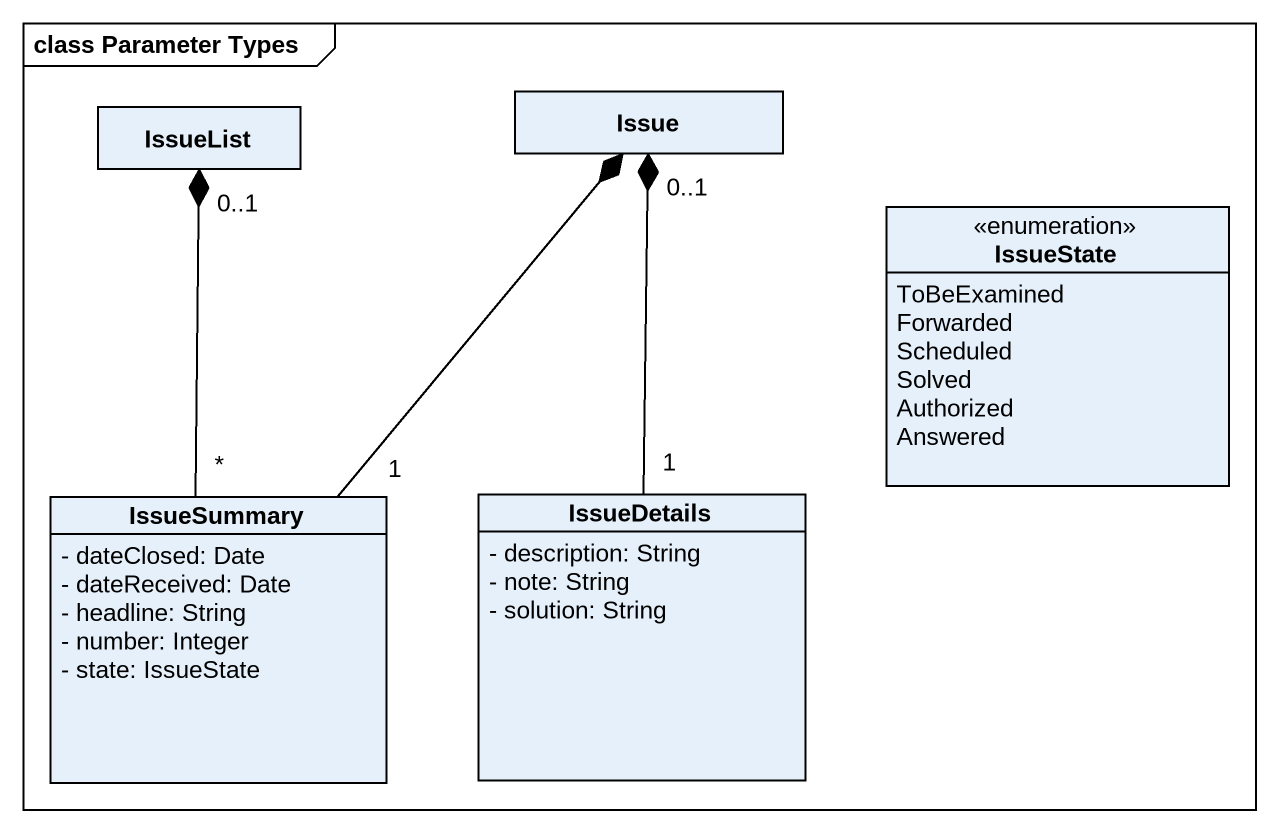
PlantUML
@startuml
mainframe class Parameter Types
hide circle
hide empty members
skinparam classAttributeIconSize 0
class IssueList
class Issue
enum IssueState {
  ToBeExamined
  Forwarded
  Scheduled
  Solved
  Authorized
  Answered
}
class IssueSummary {
  - dateClosed: Date
  - dateReceived: Date
  - headline: String
  - number: Integer
  - state: IssueState
}
class IssueDetails {
  - description: String
  - note: String
  - solution: String
}
IssueSummary "*" -up-* "0..1" IssueList
IssueSummary "1" -up-* Issue
IssueDetails "1" -up-* "0..1" Issue
@enduml
